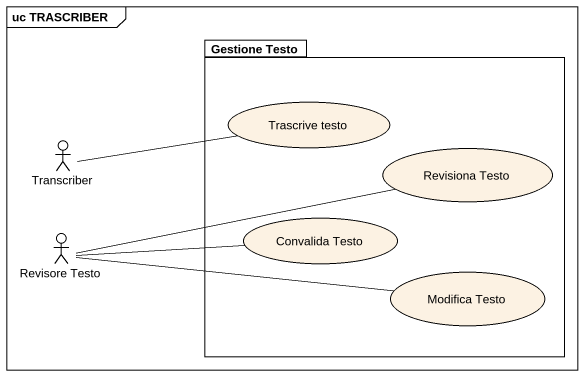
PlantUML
@startuml
mainframe uc TRASCRIBER
package "Gestione Testo" as Gestione_Testo {
  usecase "Trascrive testo" as Trascrive_testo
  usecase "Revisiona Testo" as Revisiona_Testo
  usecase "Convalida Testo" as Convalida_Testo
  usecase "Modifica Testo" as Modifica_Testo
}
actor Transcriber
actor "Revisore Testo" as Revisore_Testo
Transcriber -right- Trascrive_testo
Revisiona_Testo -left- Revisore_Testo
Convalida_Testo -left- Revisore_Testo
Modifica_Testo -left- Revisore_Testo
@enduml
